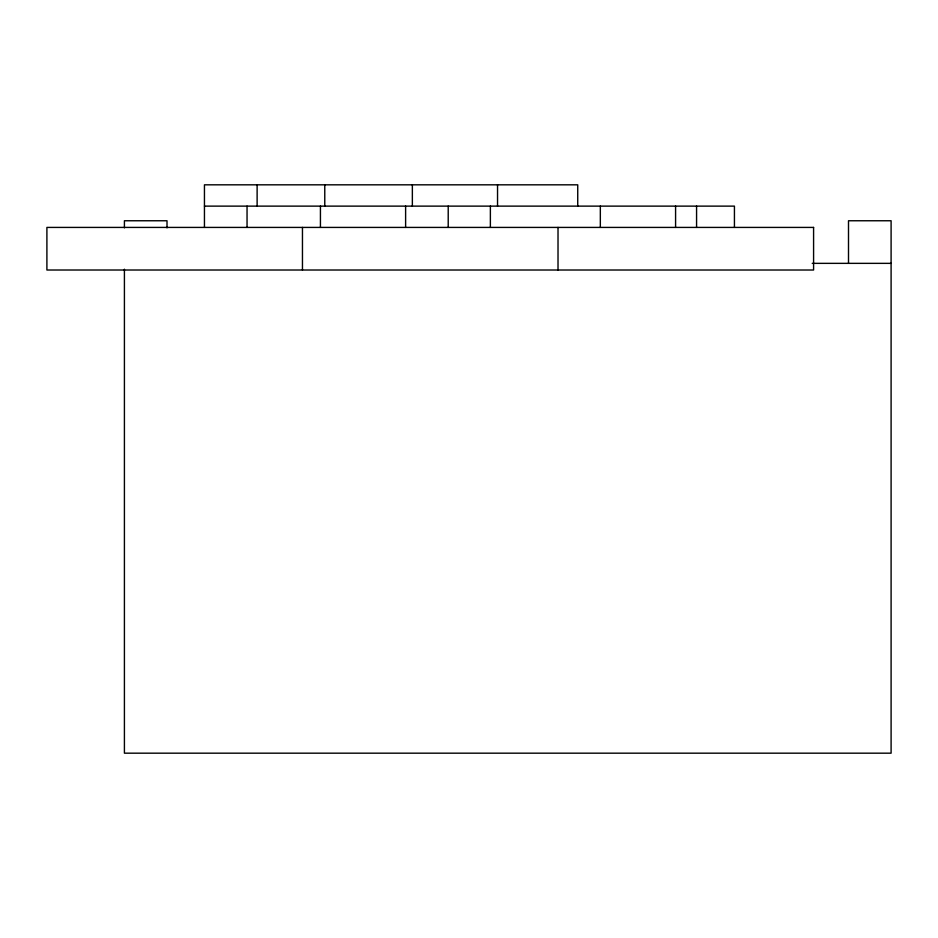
<?xml version="1.0" encoding="UTF-8"?>
<svg xmlns="http://www.w3.org/2000/svg" width="938" height="938" viewBox="0 0 938 938"><rect width="100%" height="100%" fill="white"/><g stroke="black" fill="none" stroke-linecap="round" stroke-linejoin="round"><path stroke-width="1.41" d="M204.449 206.126L734.431 206.126L734.431 227.418M812.238 263.355L891.1 263.355M848.503 263.355L848.503 220.758L891.1 220.758L891.1 753.179L124.414 753.179L124.414 269.206M696.571 206.126L696.571 227.418M675.583 206.126L675.583 227.418M600.332 206.126L600.332 227.418M577.738 206.126L577.738 184.821L204.449 184.821L204.449 227.418M558.016 227.418L558.016 270.015M497.539 184.821L497.539 206.126M490.375 206.126L490.375 227.418M448.212 206.126L448.212 227.418M412.357 184.821L412.357 206.126M405.615 206.126L405.615 227.418M324.771 184.821L324.771 206.126M320.433 206.126L320.433 227.418M302.458 227.418L302.458 270.015M257.118 184.821L257.118 206.126M247.046 206.126L247.046 227.418M167.011 227.852L167.011 220.758L124.414 220.758L124.414 227.852M813.586 227.418L46.9 227.418L46.9 270.015L813.586 270.015L813.586 227.418"/></g></svg>
